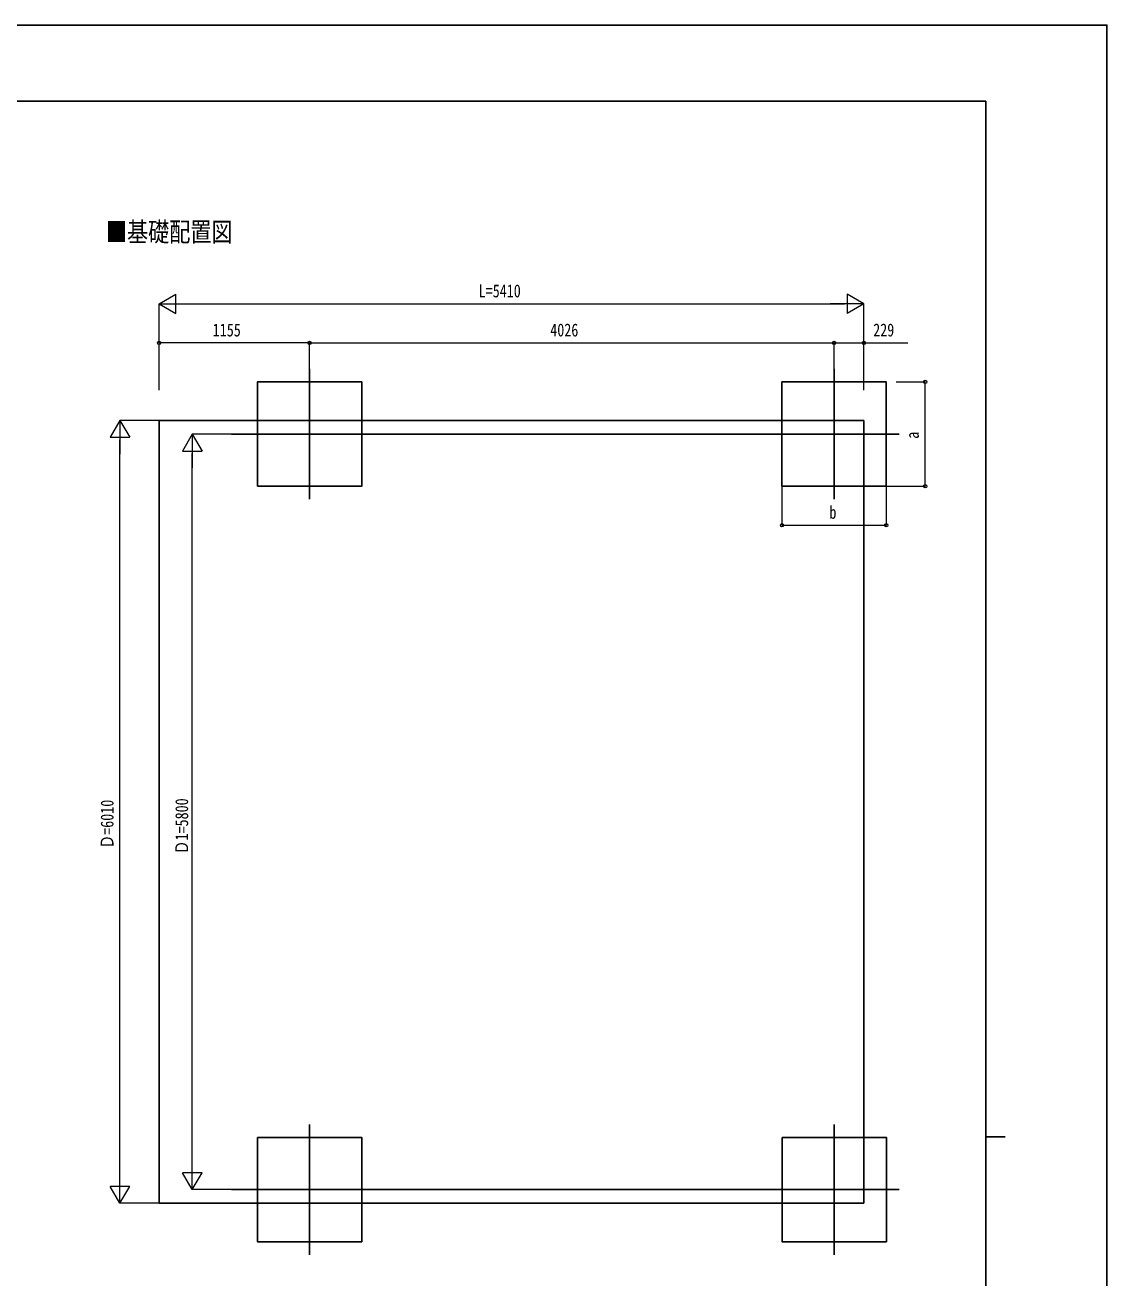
# Model space of a CAD drawing. Units: millimetres, scale not verified. Extents: x -12615 to 12615, y -8910 to 8910.
# Drawn here: x 4312 to 12615, y -708 to 8910 of the extents above; entities that cross this region are included whole.
import ezdxf
from ezdxf.enums import TextEntityAlignment as Align

# ---------------------------------------------------------------- set-up
doc = ezdxf.new("R2010")
doc.units = ezdxf.units.MM
doc.header["$LTSCALE"] = 30
for name, color, linetype in [('0-2_USER1', 3, 'Continuous'), ('0-5_YKK_12', 2, 'Continuous'), ('0-6_YKK_A1', 4, 'Continuous'), ('0-8_YKK_ZWAK', 7, 'Continuous')]:
    doc.layers.add(name, color=color, linetype=linetype)
doc.layers.add('0-7_YKK_D', color=6, linetype='Continuous', lineweight=18)
doc.styles.add('ＭＳ ゴシック', font='')
doc.styles.get('ＭＳ ゴシック').set_extended_font_data('MS Gothic')

msp = doc.modelspace()

# ---------------------------------------------------------------- linework, layer by layer
at = {"layer": '0-5_YKK_12'}
for p, q in [((6495.11, 6270), (6495.11, 5270)), ((10521.11, 6270), (10521.11, 5270)), ((5895.11, 5770), (11020.94, 5770)), ((6495.11, -530), (6495.11, 470)), ((10521.11, -530), (10521.11, 470)), ((5895.11, -30), (11020.94, -30))]:
    msp.add_line(p, q, dxfattribs=at)
at = {"layer": '0-6_YKK_A1'}
for p, q in [((5340.11, 5875), (10750.11, 5875)), ((5340.11, 5875), (5340.11, -135)), ((10750.11, 5875), (10750.11, -135)), ((10750.11, -135), (5340.11, -135))]:
    msp.add_line(p, q, dxfattribs=at)
for points in [[(6095.11, 5370), (6895.11, 5370), (6895.11, 6170), (6095.11, 6170)], [(10121.11, 5370), (10921.11, 5370), (10921.11, 6170), (10121.11, 6170)], [(6095.11, 370), (6895.11, 370), (6895.11, -430), (6095.11, -430)], [(10121.95, 370), (10921.95, 370), (10921.95, -430), (10121.95, -430)]]:
    msp.add_lwpolyline(points, close=True, dxfattribs=at)
at = {"layer": '0-7_YKK_D', "color": 1}
for p, q in [((5340.11, 6770), (5470.02, 6845)), ((5470.02, 6695), (5470.02, 6845)), ((10750.11, 6770), (10620.21, 6845)), ((10620.21, 6845), (10620.21, 6695)), ((5340.11, 6106.76), (5340.11, 6771)), ((5340.11, 6770), (5470.02, 6695)), ((5340.11, 6770), (5599.92, 6770)), ((5490.11, 6770), (10600.11, 6770)), ((10750.11, 6770), (10490.31, 6770)), ((10750.11, 6770), (10620.21, 6695)), ((10750.11, 6106.76), (10750.11, 6771)), ((5040.11, 5875), (4965.11, 5745.1)), ((5339.11, 5875), (5039.11, 5875)), ((5040.11, 5875), (5115.11, 5745.1)), ((5040.11, 5875), (5040.11, 5615.19)), ((4965.11, 5745.1), (5115.11, 5745.1)), ((5040.11, 15), (5040.11, 5725)), ((5595.11, 5770), (5520.11, 5640.1)), ((5894.11, 5770), (5594.11, 5770)), ((5595.11, 5770), (5670.11, 5640.1)), ((5595.11, 5770), (5595.11, 5510.19)), ((5520.11, 5640.1), (5670.11, 5640.1)), ((5595.11, 120), (5595.11, 5620)), ((5595.11, -30), (5595.11, 229.81)), ((5040.11, -135), (5040.11, 124.81)), ((5595.11, -30), (5520.11, 99.9)), ((5670.11, 99.9), (5520.11, 99.9)), ((5595.11, -30), (5670.11, 99.9)), ((5040.11, -135), (4965.11, -5.1)), ((5115.11, -5.1), (4965.11, -5.1)), ((5040.11, -135), (5115.11, -5.1)), ((5894.11, -30), (5594.11, -30)), ((5339.11, -135), (5039.11, -135))]:
    msp.add_line(p, q, dxfattribs=at)
at = {"layer": '0-7_YKK_D'}
for p, q in [((5340.11, 6107.76), (5340.11, 6471)), ((6495.11, 6470), (5340.11, 6470)), ((6495.11, 6271), (6495.11, 6471)), ((6495.11, 6271), (6495.11, 6471)), ((6495.11, 6470), (10521.11, 6470)), ((10521.11, 6271), (10521.11, 6471)), ((10521.11, 6271), (10521.11, 6471)), ((10750.11, 6106.76), (10750.11, 6471)), ((10996.48, 6170), (11222.11, 6170)), ((11221.11, 5370), (11221.11, 6170)), ((10121.11, 5369), (10121.11, 5069)), ((10921.11, 5369), (10921.11, 5069)), ((10922.11, 5370), (11222.11, 5370)), ((10121.11, 5070), (10921.11, 5070))]:
    msp.add_line(p, q, dxfattribs=at)
msp.add_lwpolyline([(10521.11, 6470), (10750.11, 6470), (11085.91, 6470)], dxfattribs=at)
for centre in [(5340.11, 6470), (6495.11, 6470), (6495.11, 6470), (10521.11, 6470), (10521.11, 6470), (10750.11, 6470), (11221.11, 6170), (11221.11, 5370), (10121.11, 5070), (10921.11, 5070)]:
    msp.add_circle(centre, 12.75, dxfattribs=at)
at = {"layer": '0-8_YKK_ZWAK'}
for p, q in [((11685.06, 8325), (-11714.94, 8325)), ((11685.06, 8325), (11685.06, -7575)), ((11685.06, 375), (11835.06, 375))]:
    msp.add_line(p, q, dxfattribs=at)
msp.add_lwpolyline([(-12615, -8910), (12615, -8910), (12615, 8910), (-12615, 8910)], close=True, dxfattribs=at)

# ---------------------------------------------------------------- texts
at = {"layer": '0-2_USER1', "style": 'ＭＳ ゴシック', "width": 0.8}
msp.add_text('■基礎配置図', height=148.5, dxfattribs=at).set_placement((4932.04, 7203.46), align=Align.BOTTOM_LEFT)
at = {"layer": '0-7_YKK_D', "color": 1, "style": 'ＭＳ ゴシック', "width": 0.8}
msp.add_text('L=5410', height=98.97, dxfattribs=at).set_placement((7793.11, 6790), align=Align.BOTTOM_LEFT)
at = {"layer": '0-7_YKK_D', "style": 'ＭＳ ゴシック', "width": 0.8}
for s, p in [('1155', (5752.01, 6490)), ('4026', (8342.51, 6490)), ('229', (10821.11, 6490)), ('b', (10485.11, 5090))]:
    msp.add_text(s, height=98.97, dxfattribs=at).set_placement(p, align=Align.BOTTOM_LEFT)
msp.add_text('a', height=98.97, rotation=90, dxfattribs=at).set_placement((11201.11, 5734), align=Align.BOTTOM_LEFT)
at = {"layer": '0-7_YKK_D', "color": 1, "style": 'ＭＳ ゴシック', "width": 0.8}
for s, p in [('Ｄ=6010', (5020.11, 2585.6)), ('Ｄ1=5800', (5593.11, 2542.4))]:
    msp.add_text(s, height=98.97, rotation=90, dxfattribs=at).set_placement(p, align=Align.BOTTOM_LEFT)

doc.saveas('drawing.dxf')
